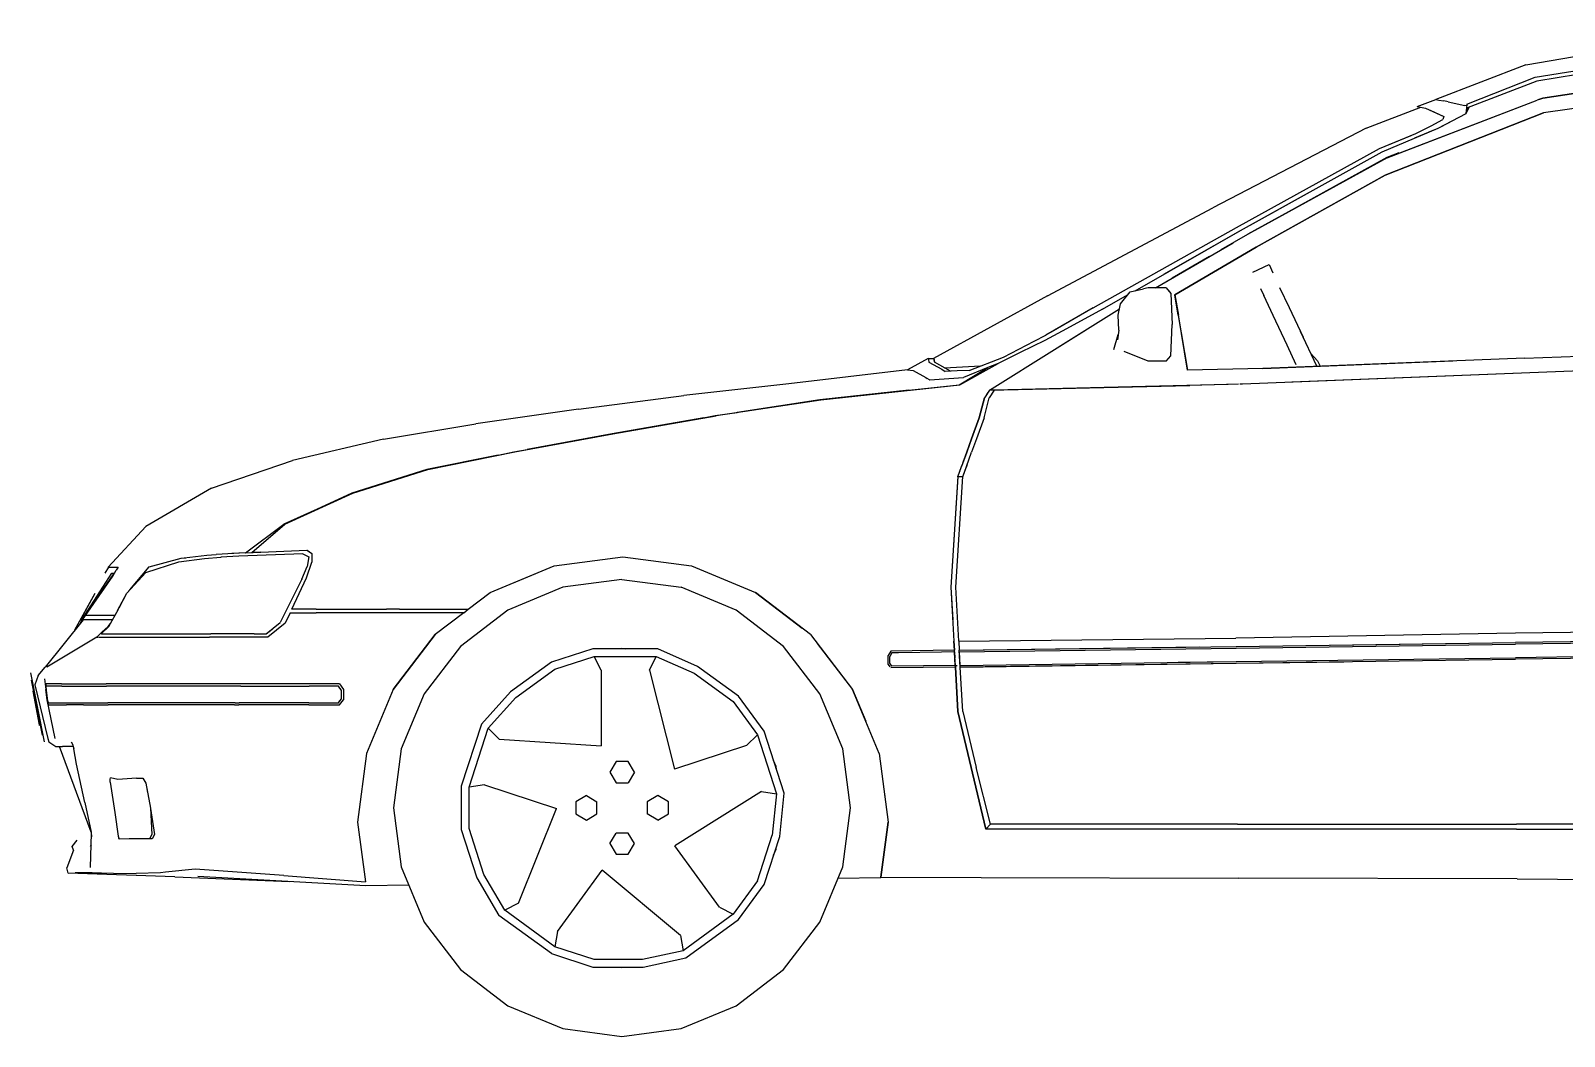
# Model space of a CAD drawing. Header units: millimetres. Extents: x -17157 to 13723, y 21549 to 39550.
# Drawn here: x 2760 to 4944, y 31412 to 32845 of the extents above; entities that cross this region are included whole.
import ezdxf

# ---------------------------------------------------------------- set-up
doc = ezdxf.new("R2010")
doc.units = ezdxf.units.MM

# ---------------------------------------------------------------- blocks, each defined once
blk = doc.blocks.new('A$C56115DF5')
for p, q in [((2129.1, 1383.5), (2414.5, 1432.3)), ((2142.4, 1366), (2419.2, 1411.1)), ((2420, 1405.7), (2145.1, 1360.3)), ((2129.1, 1383.5), (2000.9, 1334.3)), ((2153.6, 1336.4), (2423.2, 1377.5)), ((2423.2, 1377.3), (2153.6, 1336.4)), ((2145.1, 1360.3), (2044.8, 1322.1)), ((2045.2, 1327.7), (2142.4, 1366)), ((1931.5, 1251.2), (2145.3, 1333.2)), ((1931.6, 1251.2), (2145.3, 1333.2)), ((1974.4, 1324.3), (2000.9, 1334.3)), ((2000.9, 1334.3), (2005.3, 1333.5)), ((2005.3, 1333.5), (2012.7, 1332.2)), ((2148, 1334.2), (2145.3, 1333.2)), ((2153.6, 1336.4), (2148, 1334.2)), ((2148, 1334.2), (2153.6, 1336.4)), ((2148, 1334.2), (2153.6, 1336.4)), ((2153.6, 1336.4), (2153.6, 1336.4)), ((2424.2, 1352.7), (2154.2, 1315.4)), ((1902.1, 1293.3), (1979.7, 1323.3)), ((1928.7, 1226.3), (2154.2, 1315.4)), ((2154.3, 1315.4), (1928.8, 1226.3)), ((1974.4, 1324.3), (1986.6, 1322)), ((1986.6, 1322), (2012.3, 1310.1)), ((1992.8, 1319.1), (2012.3, 1310.1)), ((2004.4, 1293.4), (2044.4, 1314.5)), ((2018.5, 1330.9), (2012.7, 1332.2)), ((2018.5, 1330.9), (2042.2, 1325.7)), ((2045, 1325.1), (2042.2, 1325.7)), ((2044.4, 1314.5), (2045, 1322.2)), ((2045, 1322.2), (2044.4, 1314.5)), ((2044.5, 1314.6), (2049, 1323.7)), ((2045.2, 1327.7), (2044.8, 1322.1)), ((1902.1, 1293.3), (1683.6, 1180)), ((1924.5, 1260), (2004.4, 1293.4)), ((1971.2, 1279.5), (2004.4, 1293.4)), ((1972.8, 1285.7), (1994.3, 1297)), ((1992.7, 1288.5), (2004.4, 1293.4)), ((1994.3, 1297), (2011.2, 1305.8)), ((2004.4, 1293.4), (2020.8, 1302.1)), ((2012.3, 1310.1), (2011.2, 1305.8)), ((2012.3, 1310.1), (2012.3, 1310.1)), ((1920.9, 1264.4), (1966.1, 1283)), ((1921, 1264.4), (1972.8, 1285.7)), ((1717, 1151.9), (1920.9, 1264.4)), ((1717, 1151.9), (1921, 1264.4)), ((1722.8, 1147.8), (1924.5, 1260)), ((1931.4, 1251.7), (1732.9, 1142.2)), ((1931.5, 1251.2), (1733.2, 1142.3)), ((1931.6, 1251.2), (1743.2, 1147.8)), ((1948.6, 1258.2), (1931.4, 1251.7)), ((1745.2, 1124.1), (1928.7, 1226.3)), ((1928.8, 1226.3), (1745.3, 1124.1)), ((1722.8, 1147.8), (1826.4, 1205.4)), ((1448.1, 1054.9), (1683.6, 1180)), ((1722.8, 1147.8), (1775.9, 1177.3)), ((1513.1, 1037.8), (1717, 1151.9)), ((1513.1, 1037.8), (1717, 1151.9)), ((1572.7, 1062), (1722.8, 1147.8)), ((1613.8, 1085.5), (1722.8, 1147.8)), ((1732.9, 1142.2), (1694.9, 1120.1)), ((1601.7, 1066), (1712.4, 1130.2)), ((1629.5, 1055.9), (1745.2, 1124.1)), ((1745.3, 1124.1), (1629.5, 1055.9)), ((1678.9, 1110.8), (1625.6, 1079.8)), ((1625.6, 1079.8), (1674.4, 1108.2)), ((1740.5, 1088.3), (1763.6, 1099.1)), ((1763.6, 1099.1), (1769.1, 1087.4)), ((1601.8, 1066), (1625.6, 1079.8)), ((1448.1, 1054.9), (1285.9, 965.5)), ((1526.5, 1035.7), (1562.2, 1056.1)), ((1552, 1043.3), (1565.8, 1060.5)), ((1565.8, 1060.5), (1584.7, 1064.6)), ((1591.2, 1066), (1584.7, 1064.6)), ((1617.1, 1066), (1591.2, 1066)), ((1617.1, 1066), (1623.7, 1058.1)), ((1619.7, 1062.8), (1623.6, 1058.1)), ((1623.6, 1058.1), (1625.8, 1013.8)), ((1623.7, 1058.1), (1625.8, 1013.7)), ((1634.3, 1027.2), (1629.5, 1055.9)), ((1629.5, 1055.9), (1634.4, 1027.2)), ((1751.3, 1065.2), (1756, 1055.2)), ((1769.3, 1026.8), (1756, 1055.2)), ((1792.5, 1037.6), (1779.1, 1066)), ((1365.3, 920.4), (1550.6, 1036.2)), ((1513.1, 1037.8), (1445.5, 998.6)), ((1513.1, 1037.8), (1453.2, 1003)), ((1463.3, 981.7), (1550.6, 1036.2)), ((1526.5, 1035.7), (1475.1, 1007.8)), ((1548.9, 1027), (1552, 1043.3)), ((1549.7, 1005.9), (1548.9, 1027)), ((1634.3, 1027.2), (1647.4, 948.8)), ((1647.4, 948.8), (1634.4, 1027.2)), ((1789.3, 984.3), (1769.3, 1026.8)), ((1812.4, 995.1), (1792.5, 1037.6)), ((1475.1, 1007.8), (1444.4, 991.1)), ((1549.7, 1005.9), (1547.9, 991.9)), ((1623.6, 969.4), (1625.8, 1013.8)), ((1623.7, 969.4), (1625.8, 1013.7)), ((1385.4, 967.4), (1429.3, 990.2)), ((1444.4, 991.1), (1409.1, 973.8)), ((1429.3, 990.2), (1445.5, 998.6)), ((1542.7, 978.1), (1548.9, 999.6)), ((1802.4, 956.3), (1789.3, 984.3)), ((1831.6, 954.3), (1808.2, 1004)), ((1278, 965.5), (1248.9, 949.5)), ((1278, 965.5), (1278.4, 964)), ((1278, 965.5), (1285.9, 965.5)), ((1278.4, 964), (1279.1, 960.4)), ((1278.4, 963.8), (1279.2, 960.4)), ((1285.9, 965.5), (1287.1, 960.4)), ((1286, 965.5), (1287.1, 960.4)), ((1336.4, 948.5), (1385.4, 967.4)), ((1409.1, 973.8), (1377.6, 958.3)), ((1385.4, 967.4), (1385.5, 967.4)), ((1591.2, 961.6), (1557.1, 975.3)), ((1617.1, 961.6), (1591.2, 961.6)), ((1617.1, 961.6), (1623.6, 969.4)), ((1617.1, 961.6), (1623.7, 969.4)), ((1754.5, 951.2), (2025.5, 961.9)), ((2127.3, 965.9), (1754.6, 951.2)), ((1832.5, 962.2), (1822.7, 973)), ((1828.1, 961.6), (1825.5, 967.2)), ((1832.5, 962.2), (1836.2, 954.4)), ((2127.3, 965.9), (2436.9, 977.5)), ((1248.8, 949.5), (1079.9, 929.3)), ((1248.8, 949.5), (1248.9, 949.5)), ((1248.8, 949.5), (1248.8, 949.5)), ((1248.9, 949.5), (1256.6, 948.3)), ((1256.6, 948.3), (1274.7, 938.2)), ((1279.1, 960.4), (1279.2, 960.4)), ((1279.2, 960.4), (1297.5, 950)), ((1309.9, 947.4), (1287.1, 960.4)), ((1309.9, 947.4), (1287.1, 960.4)), ((1297.5, 950), (1302.5, 947.1)), ((1301.6, 952.2), (1352.6, 954.8)), ((1319.4, 947.8), (1302.5, 947.1)), ((1336.4, 948.5), (1319.4, 947.8)), ((1322.1, 927.8), (1363.3, 952.5)), ((1323.3, 927.8), (1377.6, 958.3)), ((1363.3, 952.5), (1328.6, 938.4)), ((1377.6, 958.3), (1363.3, 952.5)), ((1754.5, 951.2), (1647.4, 948.8)), ((2123, 944.6), (1725.8, 928.8)), ((1754.6, 951.2), (1754.5, 951.2)), ((2123, 944.6), (1795.8, 931.6)), ((2438.2, 956.3), (2123, 944.6)), ((2320.9, 952), (2123, 944.6)), ((1079.9, 929.3), (930.3, 912.8)), ((1250.5, 920.1), (1123.9, 906.4)), ((1125.2, 906.4), (1323.3, 927.8)), ((1250.5, 920.1), (1322.1, 927.8)), ((1274.7, 938.2), (1276.7, 936.9)), ((1279.8, 935), (1276.7, 936.9)), ((1279.7, 935), (1279.8, 934.9)), ((1279.8, 934.9), (1328.6, 938.4)), ((1279.9, 934.9), (1279.8, 934.9)), ((1323.3, 927.8), (1323.3, 927.8)), ((1365.3, 920.4), (1358.2, 909.3)), ((1365.3, 920.4), (1361.3, 914.2)), ((1372.1, 920.4), (1365, 909.3)), ((1365.3, 920.4), (1651, 927.1)), ((1365.3, 920.4), (1365.3, 920.4)), ((1372.1, 920.4), (1365.3, 920.4)), ((1705.3, 928.3), (1372.1, 920.4)), ((1575.1, 925.3), (1575.1, 925.2)), ((1720.2, 928.7), (1651, 927.1)), ((1725.8, 928.8), (1722.2, 928.7)), ((780.2, 893.3), (930.3, 912.8)), ((976.3, 884), (1125.2, 906.4)), ((1123.9, 906.4), (1006.2, 888.6)), ((1125.2, 906.4), (1125.2, 906.4)), ((1350.9, 880.8), (1358.2, 909.3)), ((1358.2, 909.3), (1350.9, 880.8)), ((1357.7, 880.8), (1365, 909.3)), ((1365, 909.3), (1365, 909.3)), ((780.2, 893.3), (634.1, 872.4)), ((958.8, 881.1), (828, 858.3)), ((829.3, 858.3), (976.3, 884)), ((829.3, 858.3), (976.2, 883.9)), ((958.8, 881.1), (975, 884)), ((975, 884), (1006.2, 888.6)), ((975, 883.9), (975, 883.9)), ((976.2, 883.9), (976.3, 884)), ((1339.9, 850.9), (1350.9, 880.8)), ((1350.9, 880.8), (1339.9, 850.9)), ((1357.7, 880.8), (1346.8, 850.9)), ((1357.7, 880.8), (1357.7, 880.8)), ((502.3, 850.7), (634.1, 872.4)), ((689.3, 832.4), (829.3, 858.3)), ((689.3, 832.4), (829.3, 858.3)), ((828, 858.3), (707.2, 835.9)), ((1339.9, 850.8), (1343.6, 860.8)), ((502.3, 850.7), (373, 820.2)), ((565.4, 807.3), (689.3, 832.4)), ((665.7, 827.8), (688, 832.4)), ((688, 832.4), (707.2, 835.9)), ((689.3, 832.4), (689.3, 832.4)), ((1333.2, 831.8), (1325.7, 811.4)), ((1331.2, 826.7), (1333.2, 831.9)), ((1332.5, 811.4), (1340, 831.9)), ((1333.2, 831.9), (1339.9, 850.9)), ((1339.9, 850.9), (1333.2, 831.8)), ((1335.6, 838.7), (1339.9, 850.8)), ((1346.8, 850.9), (1340, 831.9)), ((1346.8, 850.9), (1346.8, 850.9)), ((257.6, 780.9), (373, 820.2)), ((665.7, 827.8), (564.1, 807.3)), ((1320.5, 797.1), (1325.7, 811.4)), ((1325.7, 811.4), (1326.2, 812.9)), ((1327.3, 797.1), (1332.5, 811.4)), ((1327.3, 797.2), (1332.5, 811.3)), ((1327.5, 816.5), (1329.4, 821.6)), ((1328.6, 819.4), (1329.4, 821.6)), ((1328.8, 820.1), (1329.4, 821.6)), ((1329.4, 821.6), (1331.3, 826.7)), ((1329.4, 821.6), (1331.2, 826.7)), ((1331.3, 826.7), (1332, 828.8)), ((1333.9, 815.2), (1332.5, 811.3)), ((564.1, 807.3), (457.3, 773.6)), ((458.6, 773.6), (565.4, 807.3)), ((565.4, 807.3), (565.4, 807.3)), ((1320.5, 797.2), (1310.6, 639.7)), ((1320.5, 797.1), (1310.6, 639.7)), ((1317.4, 639.7), (1327.3, 797.2)), ((1320.4, 796.2), (1320.4, 796.1)), ((1320.5, 797.2), (1323.7, 805.8)), ((1327.3, 797.1), (1320.5, 797.1)), ((1321.3, 799.4), (1321.2, 799.1)), ((257.6, 780.9), (164.2, 726)), ((361.9, 729.6), (458.6, 773.6)), ((457.3, 773.6), (407.8, 751)), ((458.6, 773.6), (458.6, 773.6)), ((407.8, 751), (360.7, 729.6)), ((164.2, 726), (110.6, 668)), ((306, 688.8), (360.7, 729.6)), ((306, 688.8), (360.7, 729.6)), ((315.2, 689.2), (361.9, 729.6)), ((361.9, 729.5), (361.9, 729.6)), ((168.7, 668.6), (214.3, 680.9)), ((211, 675.6), (247.7, 680.5)), ((214.3, 680.9), (221.2, 681.7)), ((218.5, 681.4), (250.8, 685.3)), ((247.7, 680.5), (271, 682.3)), ((250.8, 685.3), (264.4, 686.4)), ((306, 688.8), (264.4, 686.4)), ((296.7, 683.7), (271, 682.3)), ((271, 682.3), (271.1, 682.3)), ((306.1, 688.8), (286.5, 687.7)), ((387.5, 687.2), (296.7, 683.7)), ((296.7, 683.7), (296.7, 683.7)), ((306, 688.8), (315.2, 689.2)), ((306.1, 688.8), (327.9, 689.6)), ((327.9, 689.7), (315.2, 689.2)), ((327.9, 689.7), (349.8, 690.5)), ((327.9, 689.6), (349.8, 690.5)), ((349.8, 690.5), (371.6, 691.4)), ((349.8, 690.5), (349.8, 690.5)), ((371.6, 691.4), (393.6, 692.3)), ((371.6, 691.4), (393.5, 692.3)), ((371.6, 691.4), (371.6, 691.4)), ((387.5, 687.2), (387.5, 687.2)), ((387.5, 687.2), (396.1, 683)), ((391.2, 685.4), (396.1, 683.1)), ((393.5, 692.3), (397.3, 689.9)), ((393.6, 692.3), (400.5, 687.9)), ((396.1, 683.1), (394, 669.3)), ((396.1, 683), (394, 669.3)), ((400.3, 678.8), (400.2, 675.5)), ((400.5, 687.9), (400.3, 675.5)), ((745.5, 670.1), (843.3, 682.9)), ((745.5, 670.1), (843.2, 682.9)), ((843.2, 682.9), (843.3, 682.9)), ((843.3, 682.9), (941, 670.1)), ((72.8, 593.2), (115.7, 659.6)), ((76.9, 598.5), (117.5, 657.4)), ((78.1, 599.4), (116.8, 655.6)), ((78.1, 599.4), (116.8, 655.6)), ((110.7, 668), (105.8, 659.6)), ((110.6, 668), (124.6, 668)), ((115.7, 659.6), (118.7, 659.7)), ((116.8, 655.6), (121.9, 664)), ((116.8, 655.6), (118.9, 659)), ((117.5, 657.4), (118.7, 659.7)), ((118.7, 659.7), (118.7, 659.7)), ((123.7, 666.7), (121.9, 664)), ((124.6, 668), (123.7, 666.7)), ((124.6, 668), (123.7, 666.7)), ((137.2, 631.3), (164.1, 660.8)), ((137.2, 631.3), (164, 660.8)), ((141.2, 635.9), (168.7, 668.6)), ((164, 660.8), (211, 675.6)), ((164.1, 660.8), (211, 675.6)), ((386.1, 650.9), (394, 669.3)), ((393, 652.8), (400.3, 675.5)), ((393, 652.8), (400.2, 675.5)), ((654.4, 632.3), (745.5, 670.1)), ((654.4, 632.3), (745.5, 670.1)), ((654.4, 632.3), (719.2, 659.1)), ((941, 670.1), (1032.2, 632.3)), ((941, 670.1), (1032.2, 632.3)), ((141.2, 635.9), (137.2, 631.3)), ((140.9, 635.3), (140.9, 635.3)), ((141, 635.4), (141, 635.5)), ((386.1, 650.9), (355.5, 589.2)), ((371.9, 608.4), (393, 652.8)), ((371.9, 608.3), (393, 652.8)), ((386.1, 650.9), (386.1, 650.7)), ((386.1, 650.9), (386.1, 650.9)), ((757.9, 639.6), (679.4, 607.1)), ((842.1, 650.7), (757.9, 639.6)), ((842.1, 650.7), (926.3, 639.6)), ((1004.8, 607.1), (926.3, 639.6)), ((1310.6, 639.7), (1313.2, 593.4)), ((1310.6, 639.7), (1314.9, 562.6)), ((1310.6, 639.7), (1314.9, 562.6)), ((1310.6, 639.7), (1310.6, 639.7)), ((1321.8, 562.6), (1317.4, 639.7)), ((1321.8, 562.6), (1317.4, 639.7)), ((1317.4, 639.7), (1317.4, 639.7)), ((91.6, 630.7), (62.6, 578.3)), ((91.6, 630.7), (70.7, 592.9)), ((91.6, 630.7), (72.5, 596.1)), ((123.7, 606.3), (137.2, 631.3)), ((125.9, 610.3), (137.2, 631.3)), ((623.2, 608.4), (654.4, 632.3)), ((623.2, 608.4), (654.4, 632.3)), ((1110.4, 572.2), (1032.2, 632.3)), ((1032.2, 632.3), (1098.7, 581.2)), ((1110.4, 572.3), (1032.2, 632.3)), ((74.8, 593.4), (20.5, 525.9)), ((72.8, 593.2), (71.1, 588.8)), ((74, 593.4), (72.2, 590.2)), ((74, 593.4), (72.3, 590.3)), ((74, 593.4), (78, 599.4)), ((74, 593.4), (76.9, 598.5)), ((74, 593.4), (74.3, 594)), ((74.8, 593.4), (74, 593.4)), ((74, 593.4), (74, 593.4)), ((107.1, 593.4), (74.8, 593.4)), ((74.8, 593.4), (74.8, 593.4)), ((79.1, 599.4), (78, 599.4)), ((79.1, 599.4), (78.1, 599.4)), ((112, 599.4), (79.1, 599.4)), ((112, 599.4), (79.1, 599.4)), ((87.4, 599.4), (87.4, 599.4)), ((116.8, 593.4), (107.1, 593.4)), ((111.4, 583.5), (124.9, 608.5)), ((120, 599.4), (112, 599.4)), ((120, 599.4), (112, 599.4)), ((116.8, 593.4), (116.8, 593.4)), ((125.9, 610.3), (125.9, 610.2)), ((369.5, 603.4), (362.4, 588.5)), ((369.5, 603.4), (362.5, 588.4)), ((369.5, 603.4), (406.8, 603.4)), ((369.5, 603.4), (406.7, 603.4)), ((406.8, 608.4), (371.9, 608.4)), ((406.8, 608.3), (371.9, 608.3)), ((507.2, 603.4), (406.7, 603.4)), ((406.8, 608.4), (506.9, 608.4)), ((406.8, 608.3), (506.9, 608.3)), ((507.2, 603.4), (406.8, 603.4)), ((525.2, 608.4), (506.9, 608.4)), ((525.2, 608.3), (506.9, 608.3)), ((616.7, 603.4), (507.2, 603.4)), ((616.7, 603.4), (507.2, 603.4)), ((525.2, 608.4), (623.2, 608.4)), ((525.2, 608.3), (623.2, 608.3)), ((616.7, 603.4), (576.1, 572.3)), ((616.7, 603.4), (576.2, 572.3)), ((679.4, 607.1), (612, 555.4)), ((616.7, 603.4), (623.2, 608.4)), ((616.7, 603.4), (623.2, 608.3)), ((1072.1, 555.4), (1004.8, 607.1)), ((94.2, 568.6), (23, 525.7)), ((64, 580.7), (62.6, 578.3)), ((63.8, 580.4), (62.6, 578.3)), ((62.6, 578.3), (62.6, 578.3)), ((63.8, 580.4), (66.1, 584.6)), ((101.3, 575.8), (94.2, 568.6)), ((94.2, 568.6), (96.3, 568.6)), ((97.3, 568.6), (113.8, 568.6)), ((111.4, 583.5), (100.6, 573.5)), ((105.2, 578.1), (100.6, 573.5)), ((100.7, 573.5), (100.6, 573.5)), ((100.7, 573.5), (119.1, 573.5)), ((110.5, 583.9), (101.3, 575.8)), ((111.4, 583.5), (105.2, 578.1)), ((110.5, 583.9), (114.1, 588.4)), ((110.5, 583.9), (113.9, 588.2)), ((110.5, 583.9), (110.5, 583.9)), ((113.8, 568.6), (139.3, 568.6)), ((119.1, 573.5), (144.1, 573.5)), ((139.3, 568.6), (172.1, 568.6)), ((144.1, 573.5), (176.1, 573.5)), ((172.1, 568.6), (181, 568.6)), ((176.1, 573.5), (212.8, 573.5)), ((181, 568.6), (209.8, 568.6)), ((209.8, 568.6), (225.4, 568.6)), ((212.8, 573.5), (256.7, 573.5)), ((225.4, 568.6), (254.7, 568.6)), ((317.2, 568.6), (254.7, 568.6)), ((256.8, 573.5), (256.7, 573.5)), ((318.2, 573.5), (256.8, 573.5)), ((337.7, 568.6), (317.2, 568.6)), ((318.2, 573.5), (335.3, 573.5)), ((335.3, 573.5), (355.5, 589.2)), ((335.3, 573.5), (343.9, 580.1)), ((362.4, 588.5), (337.7, 568.6)), ((362.5, 588.4), (337.7, 568.6)), ((337.7, 568.6), (337.7, 568.6)), ((576.1, 572.3), (516.1, 494)), ((516.1, 494), (576.2, 572.3)), ((576.2, 572.3), (516.1, 494)), ((1110.4, 572.3), (1170.5, 494)), ((1110.4, 572.2), (1170.5, 494)), ((2114.5, 574.2), (1716.5, 567.1)), ((2433.3, 578.7), (2114.5, 574.2)), ((612, 555.4), (560.3, 488)), ((800.4, 552), (741.7, 533)), ((893.1, 552), (800.4, 552)), ((842.1, 552.6), (837.8, 552)), ((842.1, 552.6), (846.4, 552)), ((949.8, 526.9), (893.1, 552)), ((1123.9, 488), (1072.1, 555.4)), ((1120.1, 559.7), (1170.5, 494)), ((1225.1, 548.6), (1221.1, 542.2)), ((1226.3, 546.2), (1223.5, 541.1)), ((1226.2, 546.2), (1223.5, 541.1)), ((1315.6, 549.8), (1225.1, 548.6)), ((1225.1, 548.6), (1225.1, 548.6)), ((1226.3, 546.2), (1226.2, 546.2)), ((1235.9, 546.3), (1226.3, 546.2)), ((1297, 547.2), (1235.9, 546.3)), ((1315.7, 547.4), (1297, 547.2)), ((1315.6, 549.8), (1314.9, 562.6)), ((1314.9, 562.6), (1315.6, 549.8)), ((1315.8, 547.4), (1315.6, 549.8)), ((1315.8, 547.4), (1315.6, 549.8)), ((1315.6, 549.8), (1315.6, 549.8)), ((1315.7, 547.4), (1315.6, 549.8)), ((1316.9, 528.3), (1315.7, 547.4)), ((1316.8, 528.3), (1315.8, 547.4)), ((1315.8, 547.4), (1316.2, 539.1)), ((1321.8, 562.6), (1716.5, 567.1)), ((1321.8, 562.6), (1322.5, 549.8)), ((1322.4, 549.9), (1716.6, 555.3)), ((1322.5, 549.8), (1665.2, 554.6)), ((1323.8, 526), (1322.5, 549.8)), ((1322.6, 547.4), (1716.6, 552.9)), ((1322.6, 547.5), (1716.6, 552.9)), ((1323.7, 528.3), (1322.6, 547.4)), ((1525.6, 550.3), (1525.6, 550.3)), ((1550.9, 550.7), (1550.9, 550.6)), ((1716.6, 555.3), (2048.1, 559.9)), ((1716.6, 552.9), (2114.6, 558.4)), ((1851.6, 557.2), (2114.6, 560.8)), ((2433.4, 565.2), (2114.6, 560.8)), ((2433.4, 562.8), (2114.6, 558.4)), ((10.5, 513.9), (20.5, 525.9)), ((741.7, 533), (683.3, 490.6)), ((746.7, 523.1), (802.6, 541.2)), ((802.6, 541.2), (890.9, 541.2)), ((812.4, 521.6), (802.6, 541.2)), ((881.1, 521.6), (890.9, 541.2)), ((890.9, 541.2), (944.9, 517.3)), ((1008.1, 484.5), (949.8, 526.9)), ((1221.1, 530.3), (1221.1, 542.2)), ((1221.1, 530.3), (1221.1, 534.6)), ((1223.9, 526.3), (1221.1, 530.3)), ((1223.5, 531.6), (1223.5, 541.1)), ((1226.3, 527.1), (1223.5, 531.6)), ((1223.5, 531.5), (1223.5, 531.6)), ((1226.2, 527.1), (1223.5, 531.5)), ((1225.1, 524.7), (1225, 524.8)), ((1316.9, 526), (1225.1, 524.7)), ((1225.1, 524.7), (1225.1, 524.7)), ((1226.3, 527.1), (1226.2, 527.1)), ((1316.8, 528.3), (1226.3, 527.1)), ((1316.8, 528.3), (1319.6, 528.4)), ((1316.9, 526), (1316.8, 528.3)), ((1316.9, 526), (1316.8, 528.3)), ((1317, 526), (1316.9, 527.7)), ((1316.9, 527.1), (1316.9, 526)), ((1320.5, 462.5), (1316.9, 526)), ((1316.9, 526), (1320.5, 462.5)), ((1316.9, 526), (1317.4, 526)), ((1320.5, 462.5), (1317, 526)), ((1323.7, 528.3), (1716.7, 533.8)), ((1323.7, 528.4), (1323.7, 528.4)), ((1323.8, 526), (1716.7, 531.5)), ((1323.8, 526.1), (1716.7, 531.5)), ((1327.3, 462.5), (1323.8, 526)), ((1530.7, 528.9), (1530.7, 528.9)), ((1555.7, 529.2), (1555.7, 529.3)), ((1634.2, 532.7), (1716.7, 533.8)), ((1716.7, 533.8), (2114.7, 539.3)), ((1716.7, 531.5), (2114.7, 537)), ((1716.7, 533.8), (1716.7, 533.8)), ((1716.7, 531.5), (1869.9, 533.6)), ((2433.4, 543.7), (2114.7, 539.3)), ((2433.5, 541.3), (2114.7, 537)), ((2114.7, 539.3), (2114.7, 539.3)), ((0, 517.5), (19.1, 419.4)), ((0.9, 507.5), (16.2, 429)), ((10.5, 513.9), (5.8, 500.6)), ((19.6, 509), (21.7, 494)), ((691.1, 482.7), (746.7, 523.1)), ((812.4, 521.6), (812.4, 413.7)), ((881.1, 521.6), (916.7, 380.7)), ((944.9, 517.3), (1000.5, 476.9)), ((3, 491.7), (12.3, 443.5)), ((5.8, 500.6), (24.6, 424.4)), ((21.5, 502), (21.7, 494)), ((44.1, 502), (21.5, 502)), ((21.5, 502), (21.5, 502)), ((21.6, 497.5), (21.6, 497.5)), ((23.6, 479.1), (21.7, 494)), ((23.6, 479.1), (21.7, 494)), ((21.7, 494), (21.7, 494)), ((22.4, 492.5), (22.2, 498.9)), ((22.4, 492.5), (22.2, 498.9)), ((44.3, 498.9), (22.2, 498.9)), ((22.4, 493.2), (22.3, 493.6)), ((24, 480.6), (22.4, 492.5)), ((23.8, 481.8), (22.4, 492.5)), ((25.3, 475), (24, 480.6)), ((44.1, 502), (55.5, 502)), ((44.3, 498.9), (72.3, 498.9)), ((55.5, 502), (71.9, 502)), ((71.9, 502), (107.5, 502)), ((72.3, 498.9), (107.8, 498.9)), ((149.7, 502), (107.5, 502)), ((149.9, 498.9), (107.8, 498.9)), ((149.8, 502), (149.7, 502)), ((202.5, 502), (149.8, 502)), ((202.5, 498.9), (149.9, 498.9)), ((299.7, 502), (202.5, 502)), ((299.4, 498.9), (202.5, 498.9)), ((299.4, 498.9), (396.7, 498.9)), ((396.8, 502), (299.7, 502)), ((438.2, 498.9), (396.7, 498.9)), ((410.2, 502), (396.8, 502)), ((439.6, 502), (410.2, 502)), ((442.8, 492.5), (438.2, 498.9)), ((442.8, 492.5), (438.2, 498.9)), ((438.2, 475), (442.8, 480.6)), ((439, 476), (442.8, 480.6)), ((439.6, 502), (445.6, 494)), ((439.6, 502), (445.6, 494)), ((442.8, 480.6), (442.8, 492.5)), ((442.8, 480.6), (442.8, 492.5)), ((445.6, 494), (445.6, 479.1)), ((445.6, 494), (445.6, 479.1)), ((516.1, 494), (478.3, 402.9)), ((560.3, 488), (527.8, 409.6)), ((683.3, 490.6), (641.9, 444.4)), ((651.7, 438.7), (691.1, 482.7)), ((1044.4, 434.6), (1008.1, 484.5)), ((1156.4, 409.6), (1123.9, 488)), ((1208.2, 402.9), (1170.5, 494)), ((1170.5, 494), (1189.3, 448.7)), ((1189.3, 448.7), (1170.5, 494)), ((34.8, 424.4), (23.6, 479.1)), ((25.4, 472.1), (23.6, 479.1)), ((25.4, 472.1), (23.6, 479.1)), ((25.2, 475), (24.1, 479.9)), ((25.2, 475), (46.2, 475)), ((25.4, 472.1), (46.5, 472.1)), ((46.2, 475), (49.1, 475)), ((46.5, 472.1), (51.1, 472.1)), ((49.1, 475), (50.6, 475)), ((50.6, 475), (75, 475)), ((75.4, 472.1), (51.1, 472.1)), ((75, 475), (101.1, 475)), ((75.4, 472.1), (105.7, 472.1)), ((101.1, 475), (110, 475)), ((105.7, 472.1), (110.3, 472.1)), ((126.4, 475), (110, 475)), ((151.4, 472.1), (110.3, 472.1)), ((110.3, 472.1), (110.3, 472.1)), ((151.3, 475), (126.4, 475)), ((202.5, 475), (151.3, 475)), ((202.5, 472.1), (151.4, 472.1)), ((265.5, 475), (202.5, 475)), ((290.5, 472.1), (202.5, 472.1)), ((291.2, 475), (265.5, 475)), ((290.5, 472.1), (293.1, 472.1)), ((291.2, 475), (296.9, 475)), ((293.1, 472.1), (296.7, 472.1)), ((396, 472.1), (296.7, 472.1)), ((296.9, 475), (297, 475)), ((396.1, 475), (297, 475)), ((396, 472.1), (439.6, 472.1)), ((396, 472.1), (396, 472.1)), ((396.1, 475), (438.2, 475)), ((439.6, 472.1), (445.6, 479.1)), ((439.6, 472.1), (445.6, 479.1)), ((1000.5, 476.9), (1035, 429.4)), ((1360.3, 295.2), (1320.5, 462.5)), ((1320.5, 462.5), (1360.3, 295.2)), ((1320.6, 462.3), (1320.5, 462.5)), ((1327.3, 462.5), (1346.4, 382.8)), ((12.4, 443.5), (12.3, 443.5)), ((12.3, 443.5), (12.4, 443.5)), ((12.4, 443.3), (12.4, 443.5)), ((12.4, 443.5), (12.4, 443.3)), ((12.4, 443.1), (12.4, 443.3)), ((12.4, 443.3), (12.4, 443.1)), ((12.5, 443), (12.4, 443.1)), ((12.4, 443.1), (12.5, 442.9)), ((12.5, 442.9), (12.5, 443)), ((12.5, 442.8), (12.5, 442.9)), ((12.5, 442.9), (12.5, 442.8)), ((12.5, 442.8), (12.5, 442.8)), ((12.5, 442.7), (12.5, 442.8)), ((12.5, 442.8), (12.5, 442.8)), ((12.5, 442.8), (12.5, 442.8)), ((641.9, 444.4), (613.3, 356.2)), ((624.4, 354.7), (651.7, 438.7)), ((667.3, 423.3), (651.7, 438.7)), ((24.6, 424.4), (26, 419.5)), ((26, 419.5), (35.9, 412.8)), ((57.8, 419.5), (59.5, 416.2)), ((59.5, 416.2), (61.3, 409.3)), ((667.3, 423.3), (812.4, 413.7)), ((1019.4, 414), (1035, 429.4)), ((1035, 429.4), (1062.3, 345.4)), ((1073.1, 346.4), (1044.4, 434.6)), ((35.9, 412.8), (45.5, 412.8)), ((86.2, 290.6), (41, 412.8)), ((60.4, 412.8), (45.5, 412.8)), ((65.3, 387.6), (61.3, 409.3)), ((478.3, 402.9), (465.5, 305.1)), ((478.3, 402.9), (465.5, 305.1)), ((527.8, 409.6), (516.7, 325.4)), ((1019.4, 414), (916.7, 380.7)), ((1167.4, 325.4), (1156.4, 409.6)), ((1208.3, 402.9), (1208.2, 403)), ((1208.2, 402.9), (1221.1, 305.1)), ((1208.3, 402.9), (1208.3, 402.9)), ((77.2, 332.9), (65.3, 387.6)), ((833.6, 391.3), (824.9, 376.2)), ((824.9, 376.2), (833.6, 361.1)), ((851, 391.3), (833.6, 391.3)), ((859.7, 376.2), (851, 391.3)), ((859.7, 376.2), (851, 361.1)), ((1061.6, 384.2), (1057.9, 392.9)), ((1062.1, 380.1), (1061.6, 384.2)), ((1367.1, 302.2), (1346.4, 382.8)), ((1346.4, 382.8), (1346.4, 382.8)), ((113.1, 366.1), (113.7, 368)), ((113.1, 366.1), (113.7, 368)), ((113.3, 362.2), (113.1, 366.1)), ((113.3, 362.2), (113.1, 366.1)), ((113.3, 362.2), (119.7, 318.9)), ((113.3, 362.2), (119.7, 318.9)), ((124.1, 365.6), (113.7, 368)), ((150.6, 367.7), (124.1, 365.6)), ((150.7, 367.7), (124.1, 365.6)), ((124.1, 365.6), (124.1, 365.6)), ((150.7, 367.7), (159.8, 367.7)), ((159.8, 367.7), (164.1, 360.7)), ((162.2, 363.7), (164.1, 360.7)), ((164.1, 360.7), (170.7, 325)), ((164.1, 360.7), (166.5, 347.5)), ((613.3, 356.2), (613.3, 294.5)), ((646.1, 358), (624.4, 354.7)), ((624.4, 296), (624.4, 354.7)), ((646.1, 358), (748.7, 324.7)), ((833.6, 361.1), (851, 361.1)), ((1214, 359.2), (1221.1, 305.1)), ((1214, 359.2), (1221.1, 305.1)), ((77.2, 332.9), (86.2, 290.9)), ((791.5, 342.8), (776.4, 334.1)), ((776.4, 334.1), (776.4, 316.7)), ((791.5, 342.8), (806.5, 334.1)), ((806.5, 316.7), (806.5, 334.1)), ((893.1, 342.8), (878.1, 334.1)), ((878.1, 334.1), (878.1, 316.7)), ((908.2, 334.1), (893.1, 342.8)), ((908.2, 316.7), (908.2, 334.1)), ((1040.6, 348.7), (917.5, 271.2)), ((1040.6, 348.7), (1062.3, 345.4)), ((1062.3, 345.4), (1056.2, 286.7)), ((1066.7, 284.7), (1073.1, 346.4)), ((119.7, 318.9), (124.7, 285.2)), ((119.7, 318.9), (124.7, 285.2)), ((170.7, 325), (172.4, 287.3)), ((170.7, 324.5), (176.2, 287.3)), ((516.7, 325.4), (527.8, 241.2)), ((694.7, 189.7), (748.7, 324.7)), ((776.4, 316.7), (791.5, 308)), ((791.5, 308), (806.5, 316.7)), ((893.1, 308), (878.1, 316.7)), ((893.1, 308), (908.2, 316.7)), ((1156.4, 241.2), (1167.4, 325.4)), ((85.4, 240.6), (86.7, 289.2)), ((86.2, 290.9), (86.5, 284.2)), ((124.7, 285.2), (125, 284)), ((124.7, 285.2), (125.4, 282.3)), ((172.4, 287.3), (169.3, 281.2)), ((176.2, 287.3), (173.1, 281.2)), ((465.5, 305.1), (476.7, 220)), ((465.5, 305.1), (476.7, 220)), ((613.3, 294.5), (635.5, 225.9)), ((645.6, 230.7), (624.4, 296)), ((824.9, 274.5), (833.6, 289.6)), ((851, 289.6), (833.6, 289.6)), ((859.7, 274.5), (851, 289.6)), ((1035, 221.3), (1056.2, 286.7)), ((1044.4, 216.1), (1066.7, 284.7)), ((1221.1, 305.1), (1210.7, 226.7)), ((1221.1, 305.1), (1210.8, 226.7)), ((1210.8, 226.7), (1221.1, 305.1)), ((1360.3, 295.2), (1367.1, 302.2)), ((1718.4, 295.2), (1360.3, 295.2)), ((1718.5, 302.2), (1367.1, 302.2)), ((1718.5, 295.2), (1718.4, 295.2)), ((1718.5, 302.2), (2116.1, 302.2)), ((2116.1, 295.2), (1718.5, 295.2)), ((1718.5, 295.2), (1718.5, 295.2)), ((2434.2, 302.2), (2116.1, 302.2)), ((2116.1, 295.2), (2434.2, 295.2)), ((2116.1, 295.2), (2116.1, 295.2)), ((60.8, 265.3), (51.7, 239.8)), ((59.2, 270.3), (66.2, 279.3)), ((60.8, 265.3), (59.2, 270.3)), ((86.2, 272.9), (84.9, 270.3)), ((126.2, 281), (125.4, 282.3)), ((126.2, 281), (125.9, 281.5)), ((140.4, 281.2), (126.2, 281)), ((165.8, 281.2), (140.4, 281.2)), ((140.4, 281.2), (140.4, 281.2)), ((169.3, 281.2), (165.8, 281.2)), ((169.6, 281.2), (169.3, 281.2)), ((173.1, 281.2), (169.6, 281.2)), ((824.9, 274.5), (833.6, 259.4)), ((851, 259.4), (859.7, 274.5)), ((981, 183.9), (917.5, 271.2)), ((1057.9, 257.8), (1061.6, 266.5)), ((1061.6, 266.5), (1062.1, 270.6)), ((527.8, 241.2), (560.3, 162.7)), ((833.6, 259.4), (851, 259.4)), ((1123.9, 162.7), (1156.4, 241.2)), ((53.3, 232.4), (51.7, 239.8)), ((53.3, 232.4), (63.3, 232.8)), ((53.3, 232.4), (63.3, 232.8)), ((205.3, 227), (53.3, 232.4)), ((81.5, 232.9), (63.3, 232.8)), ((84.3, 232.9), (63.3, 232.8)), ((87.5, 232.9), (84.3, 232.9)), ((87.5, 232.9), (95.9, 232.8)), ((87.5, 232.9), (87.5, 232.9)), ((95.9, 232.8), (101, 232.7)), ((101, 232.7), (118, 232.5)), ((117.9, 232.5), (118, 232.5)), ((118, 232.5), (150.3, 232.1)), ((150.3, 232.1), (150.2, 232.1)), ((184.9, 233), (150.3, 232.1)), ((192.1, 233.8), (184.8, 233)), ((234.2, 238.2), (192.1, 233.8)), ((205.3, 227), (368.9, 220.4)), ((360.4, 229.1), (234.2, 238.2)), ((234.2, 238.2), (234.2, 238.2)), ((477.5, 214.3), (238.1, 227.8)), ((360.4, 229.1), (476.7, 220)), ((360.5, 229.1), (360.4, 229.1)), ((635.5, 225.9), (666.7, 172.3)), ((675.2, 179.6), (645.6, 230.7)), ((750.3, 149.3), (813.7, 236.6)), ((925.4, 143.5), (813.7, 236.6)), ((1035, 221.3), (1000.4, 173.8)), ((1210.6, 225.7), (1149.6, 224.8)), ((1210.6, 225.7), (1210.7, 226.7)), ((1210.7, 226.7), (1210.8, 226.7)), ((1210.8, 226.7), (1353.8, 226.4)), ((1353.8, 226.4), (1719.5, 225.4)), ((1353.8, 226.4), (1719.5, 225.5)), ((2116.8, 224.1), (1719.5, 225.5)), ((2116.8, 224.1), (1719.5, 225.4)), ((2116.8, 224.1), (2116.8, 224.1)), ((2116.8, 224.1), (2434.5, 222.7)), ((538.5, 215.2), (477.5, 214.3)), ((1008.1, 166.2), (1044.4, 216.1)), ((694.7, 189.7), (675.2, 179.6)), ((746.7, 127.6), (675.2, 179.6)), ((981, 183.9), (1000.4, 173.8)), ((560.3, 162.7), (612, 95.3)), ((741.7, 117.8), (666.7, 172.3)), ((1000.4, 173.8), (929, 121.9)), ((933.1, 111.7), (1008.1, 166.2)), ((1072.1, 95.3), (1123.9, 162.7)), ((750.3, 149.3), (746.7, 127.6)), ((925.4, 143.5), (929, 121.9)), ((741.7, 117.8), (800.4, 98.7)), ((802.6, 109.5), (746.7, 127.6)), ((871.2, 109.5), (802.6, 109.5)), ((929, 121.9), (871.2, 109.5)), ((872.5, 98.7), (933.1, 111.7)), ((612, 95.3), (679.4, 43.6)), ((800.4, 98.7), (872.5, 98.7)), ((837.7, 98.7), (842.1, 98.1)), ((842.1, 98.1), (846.4, 98.7)), ((1004.8, 43.6), (1072.1, 95.3)), ((679.4, 43.6), (757.9, 11.1)), ((926.3, 11.1), (1004.8, 43.6)), ((757.9, 11.1), (842.1, 0)), ((842.1, 0), (926.3, 11.1))]:
    blk.add_line(p, q)

msp = doc.modelspace()

# ---------------------------------------------------------------- block references
msp.add_blockref('A$C56115DF5', (2759.8, 31412.4))

doc.saveas('drawing.dxf')
